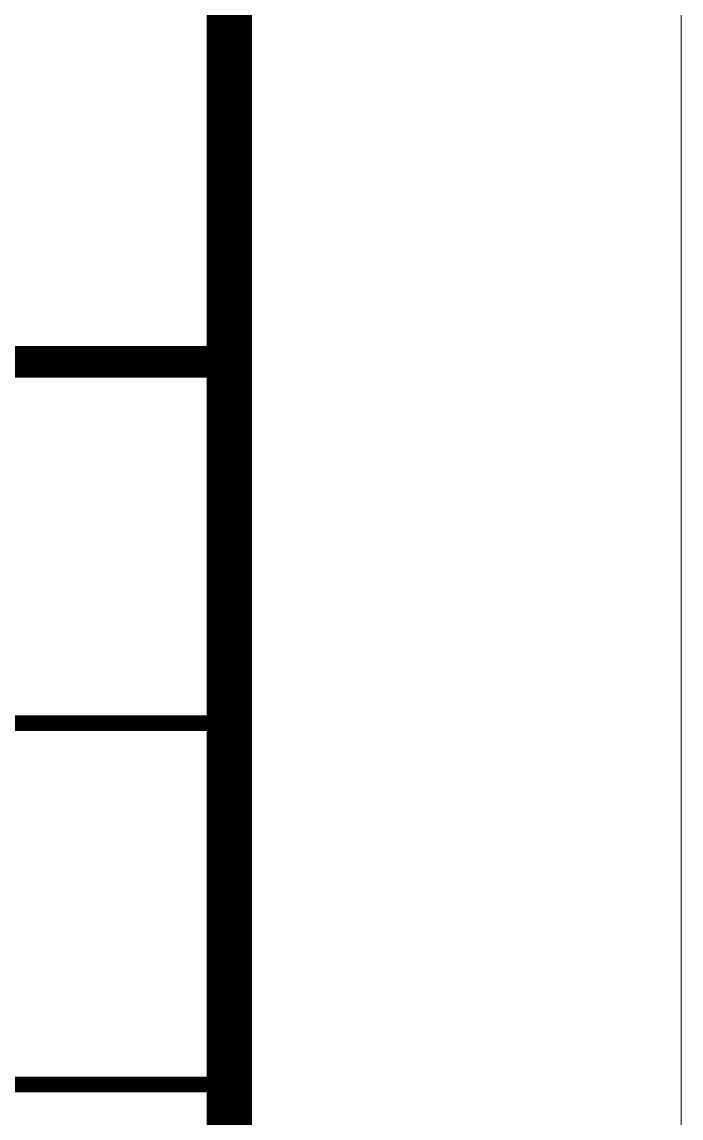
# Model space of a CAD drawing. Extents: x 3002737 to 4077523, y -995787 to -7267.
# Drawn here: x 3668193 to 3669652, y -805061 to -802634 of the extents above; entities that cross this region are included whole.
import ezdxf

# ---------------------------------------------------------------- set-up
doc = ezdxf.new("R2010")
doc.units = 0
doc.header["$LTSCALE"] = 1000
doc.header["$MEASUREMENT"] = 0
doc.layers.add('!!电气', color=1, linetype='CONTINUOUS')
doc.layers.add('图框', color=147, linetype='CONTINUOUS', lineweight=20)

# ---------------------------------------------------------------- blocks, each defined once
blk = doc.blocks.new('A$C5FAA2C27')
at = {"layer": '图框'}
for points, const_width in [([(7000, 13200.3), (0, 13200.3)], 70), ([(0, 13200.3), (7000, 13200.3)], 70), ([(0, 12400.3), (7000, 12400.3)], 35), ([(0, 11600.3), (7000, 11600.3)], 35)]:
    blk.add_lwpolyline(points, dxfattribs=dict(at, const_width=const_width))

msp = doc.modelspace()

# ---------------------------------------------------------------- linework, layer by layer
at = {"layer": '图框'}
msp.add_lwpolyline([(3585551.8, -758186.6), (3669651.8, -758186.6), (3669651.8, -817586.6), (3585551.8, -817586.6)], close=True, dxfattribs=at)
at = {"layer": '图框', "const_width": 100}
msp.add_lwpolyline([(3668651.8, -816586.6), (3668651.8, -759186.6), (3588051.8, -759186.6), (3588051.8, -816586.6)], close=True, dxfattribs=at)

# ---------------------------------------------------------------- block references
at = {"layer": '!!电气'}
msp.add_blockref('A$C5FAA2C27', (3661651.8, -816586.6), dxfattribs=at)

doc.saveas('drawing.dxf')
